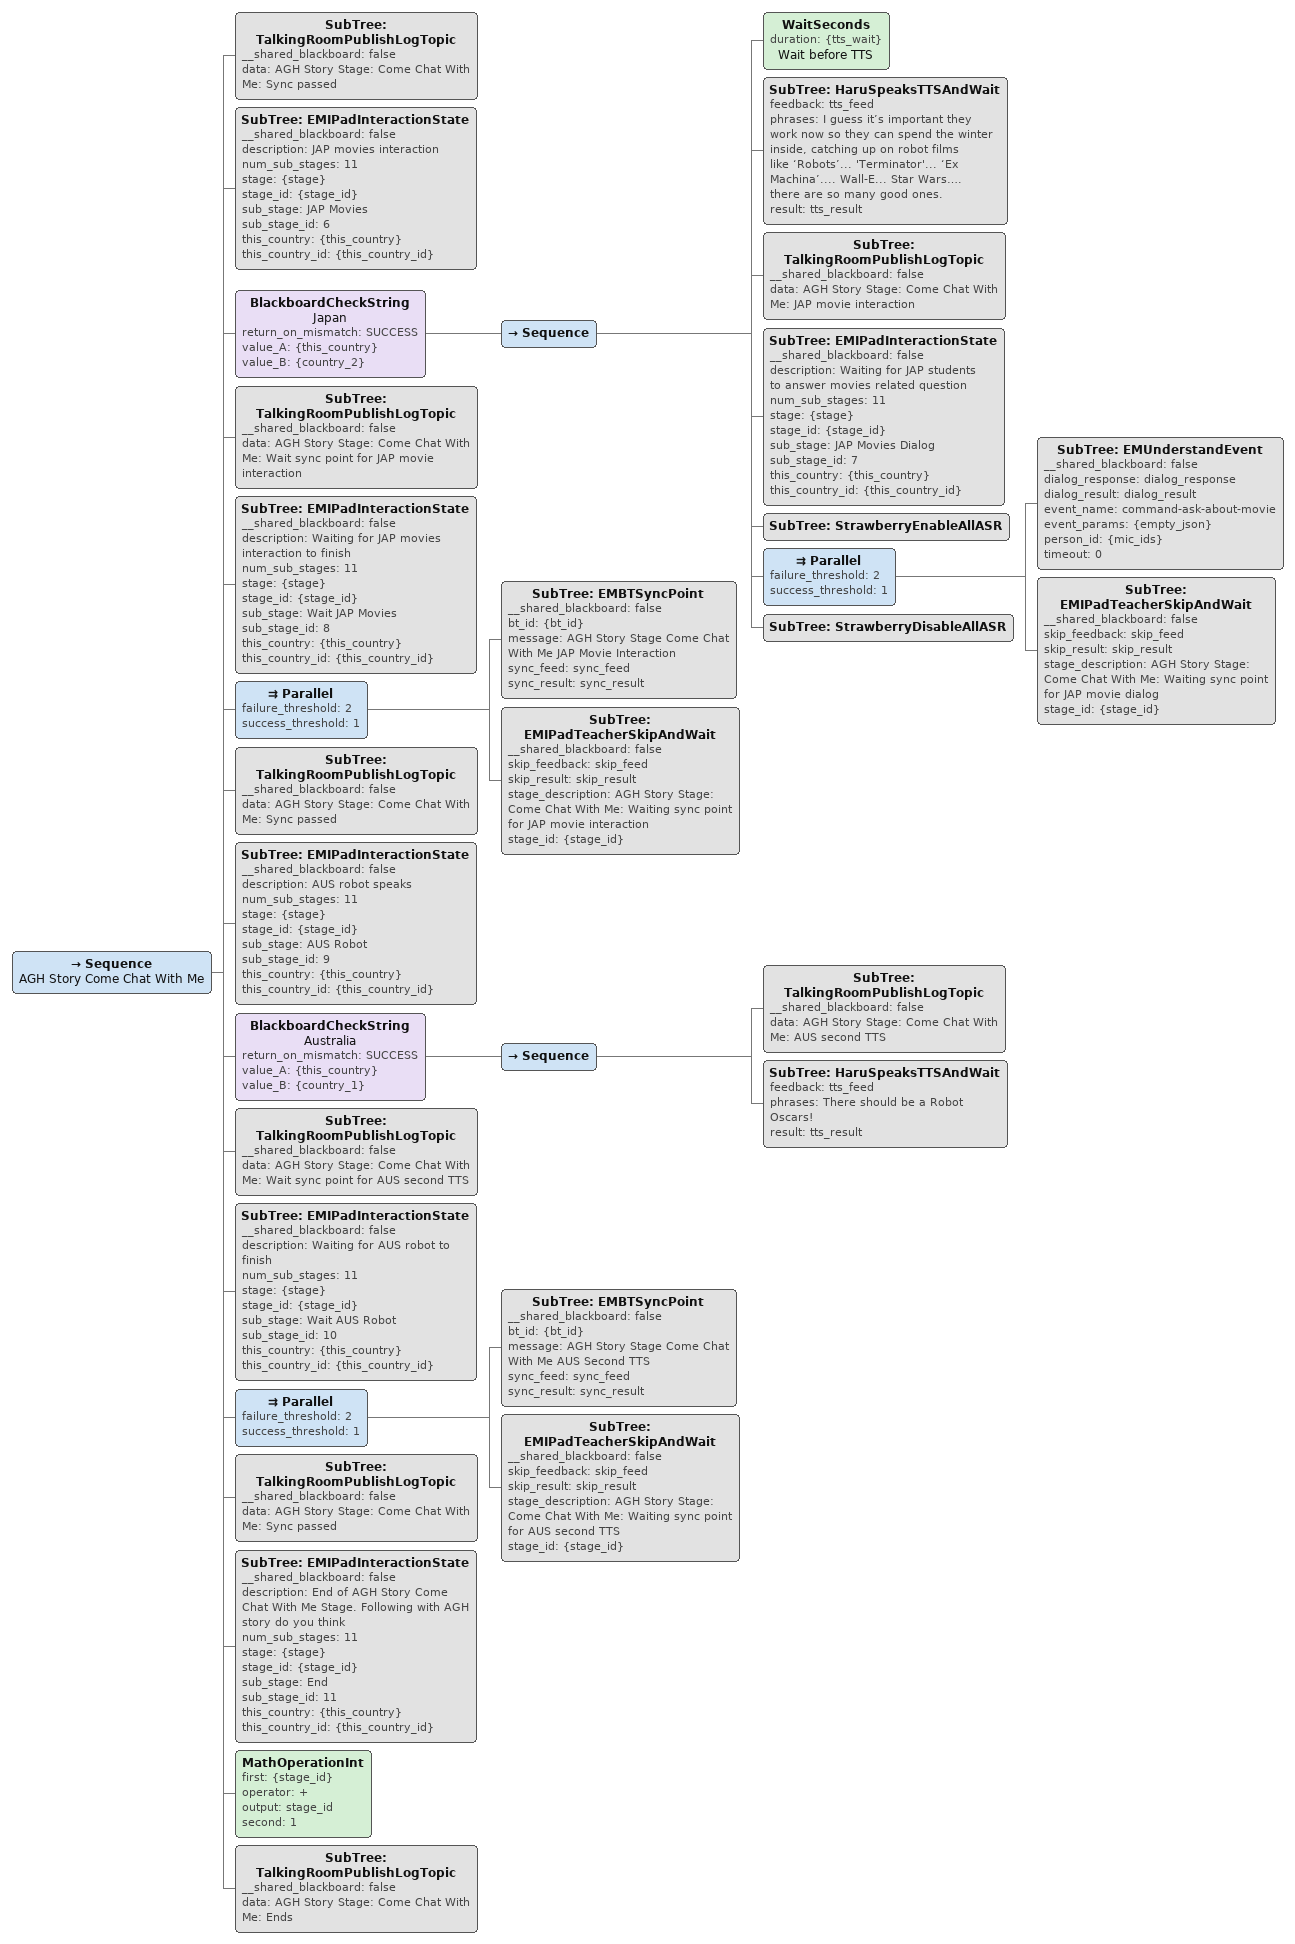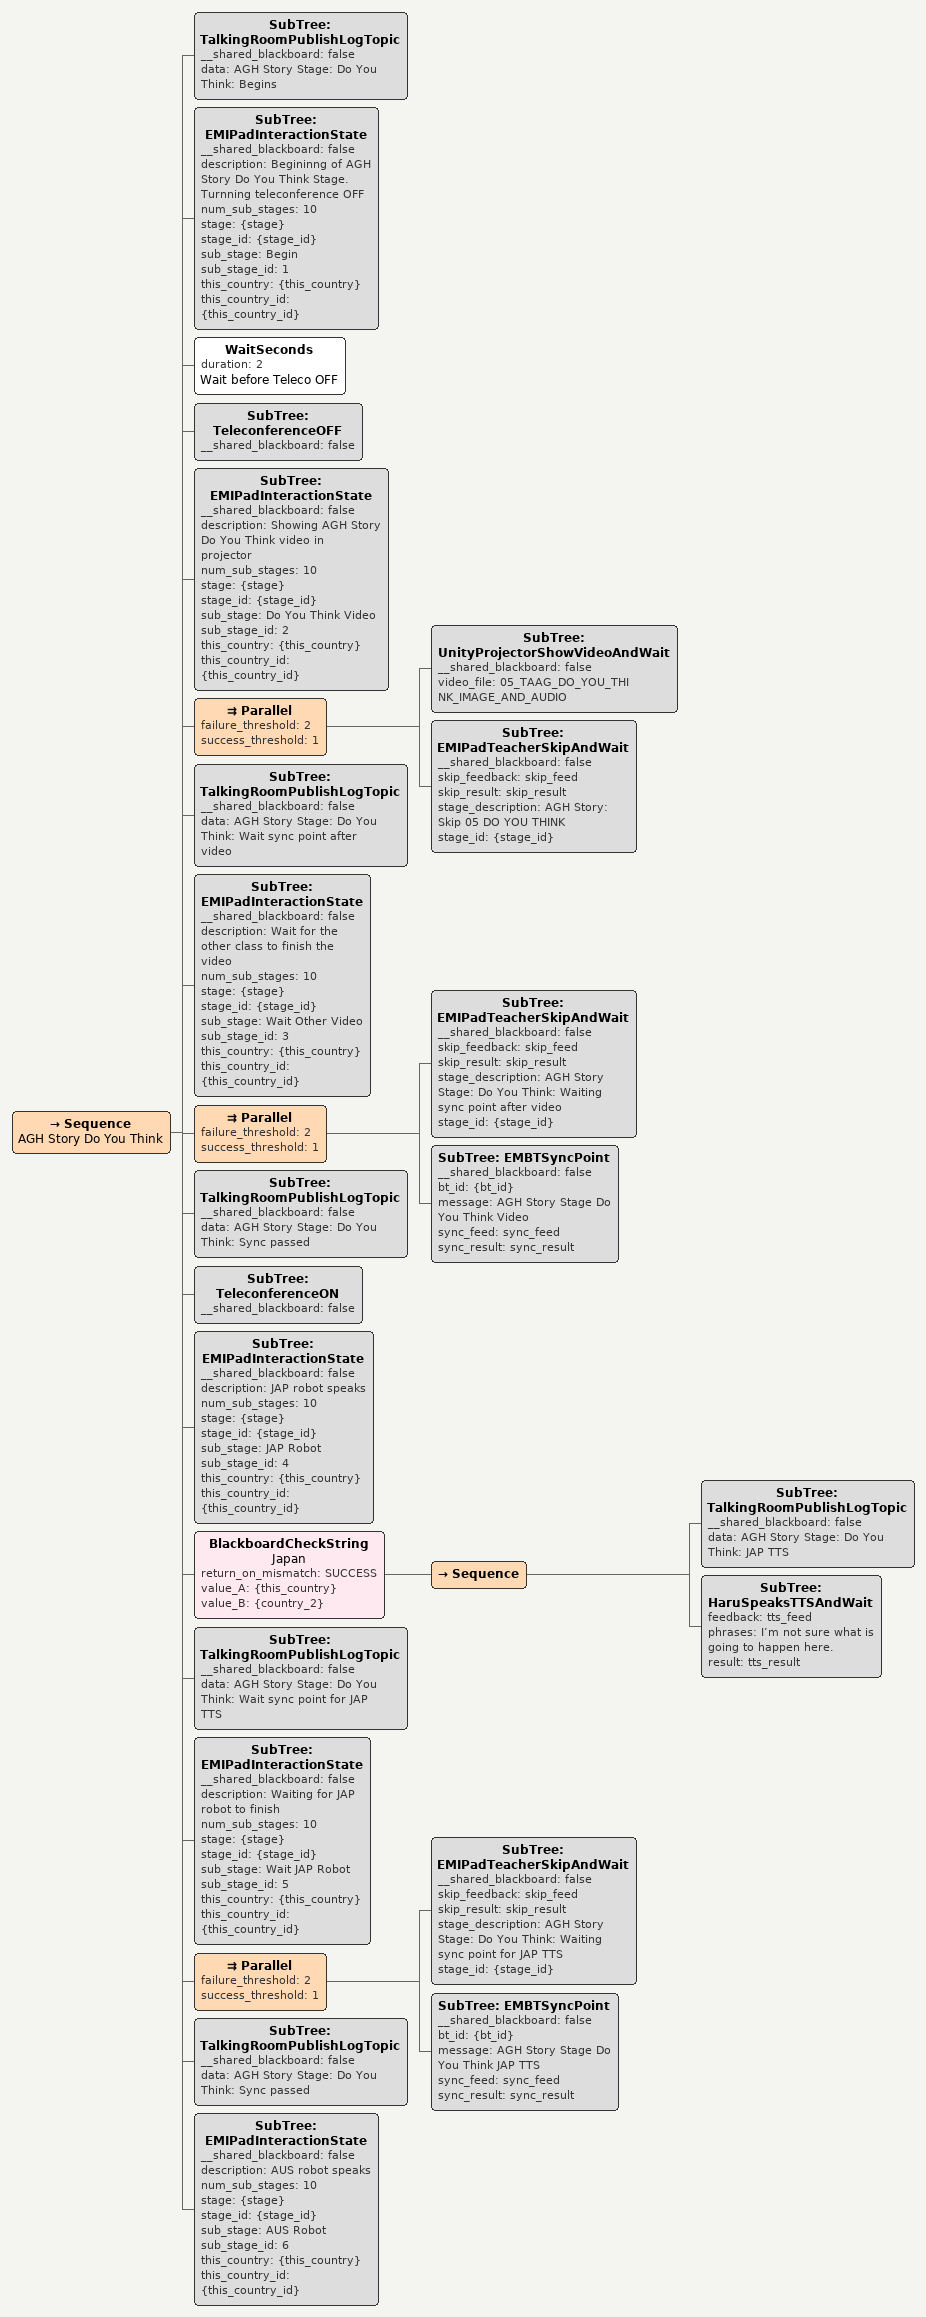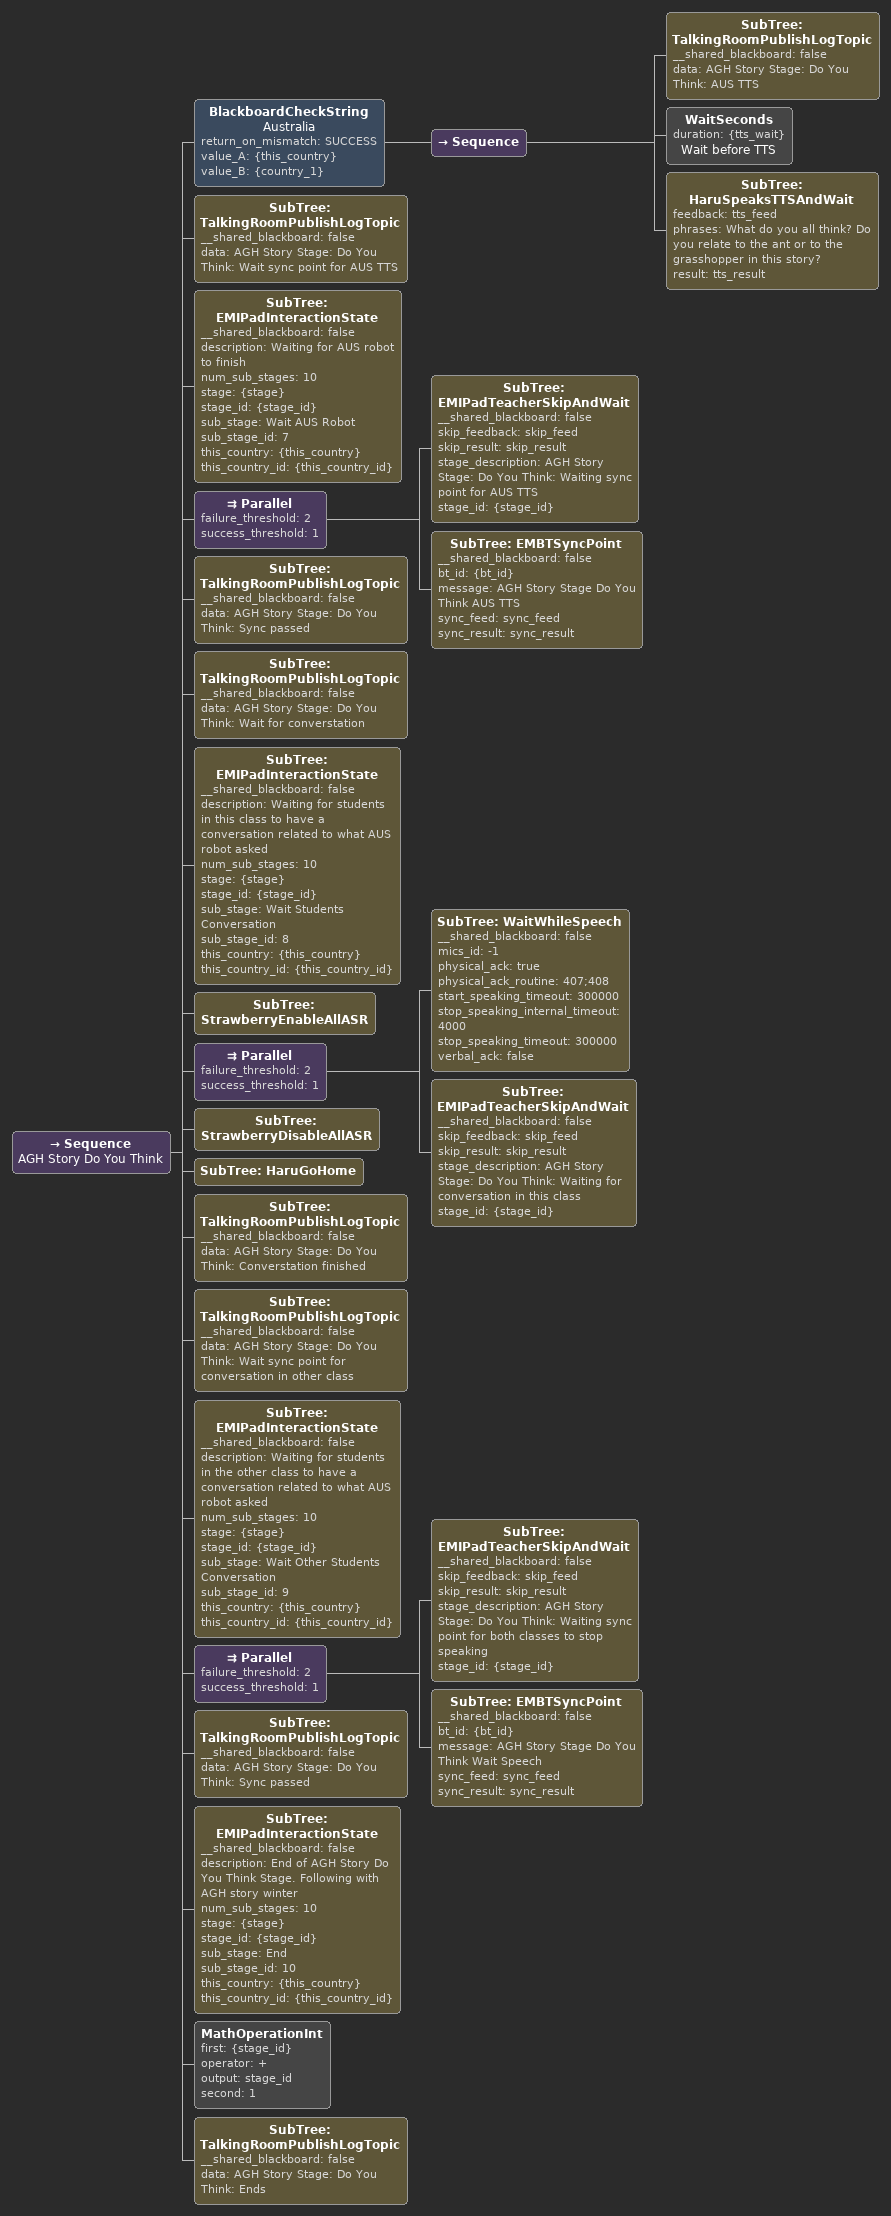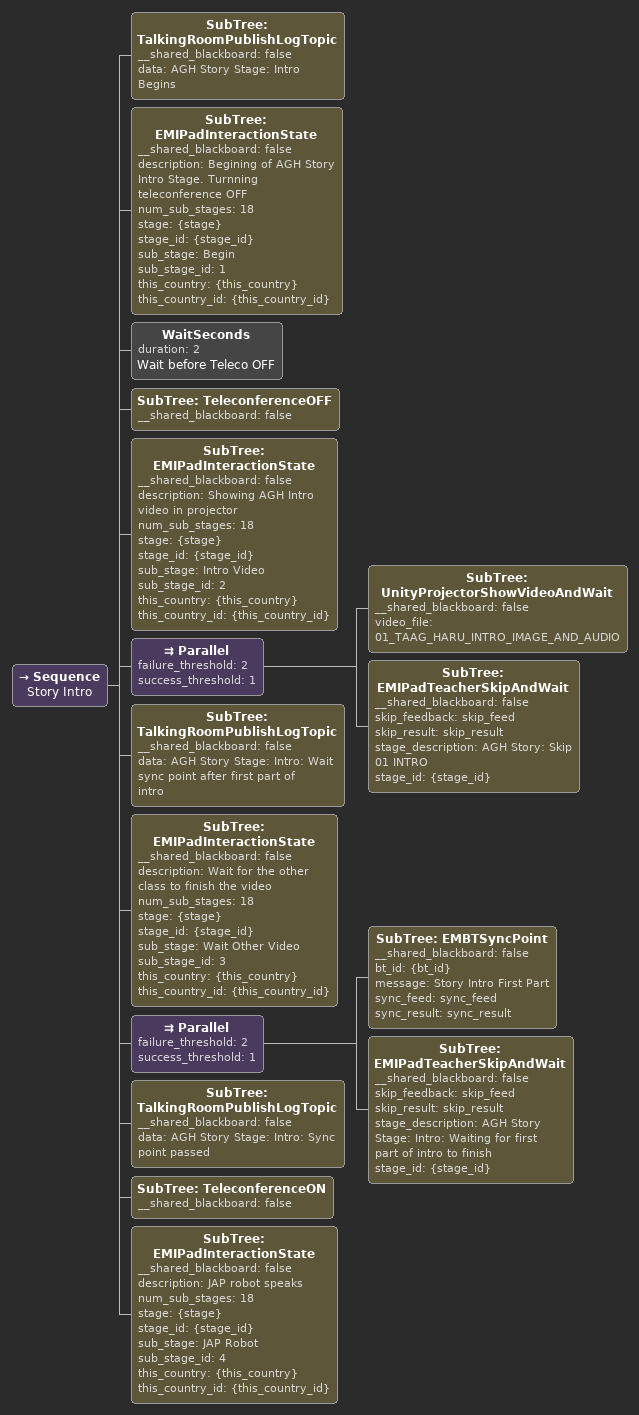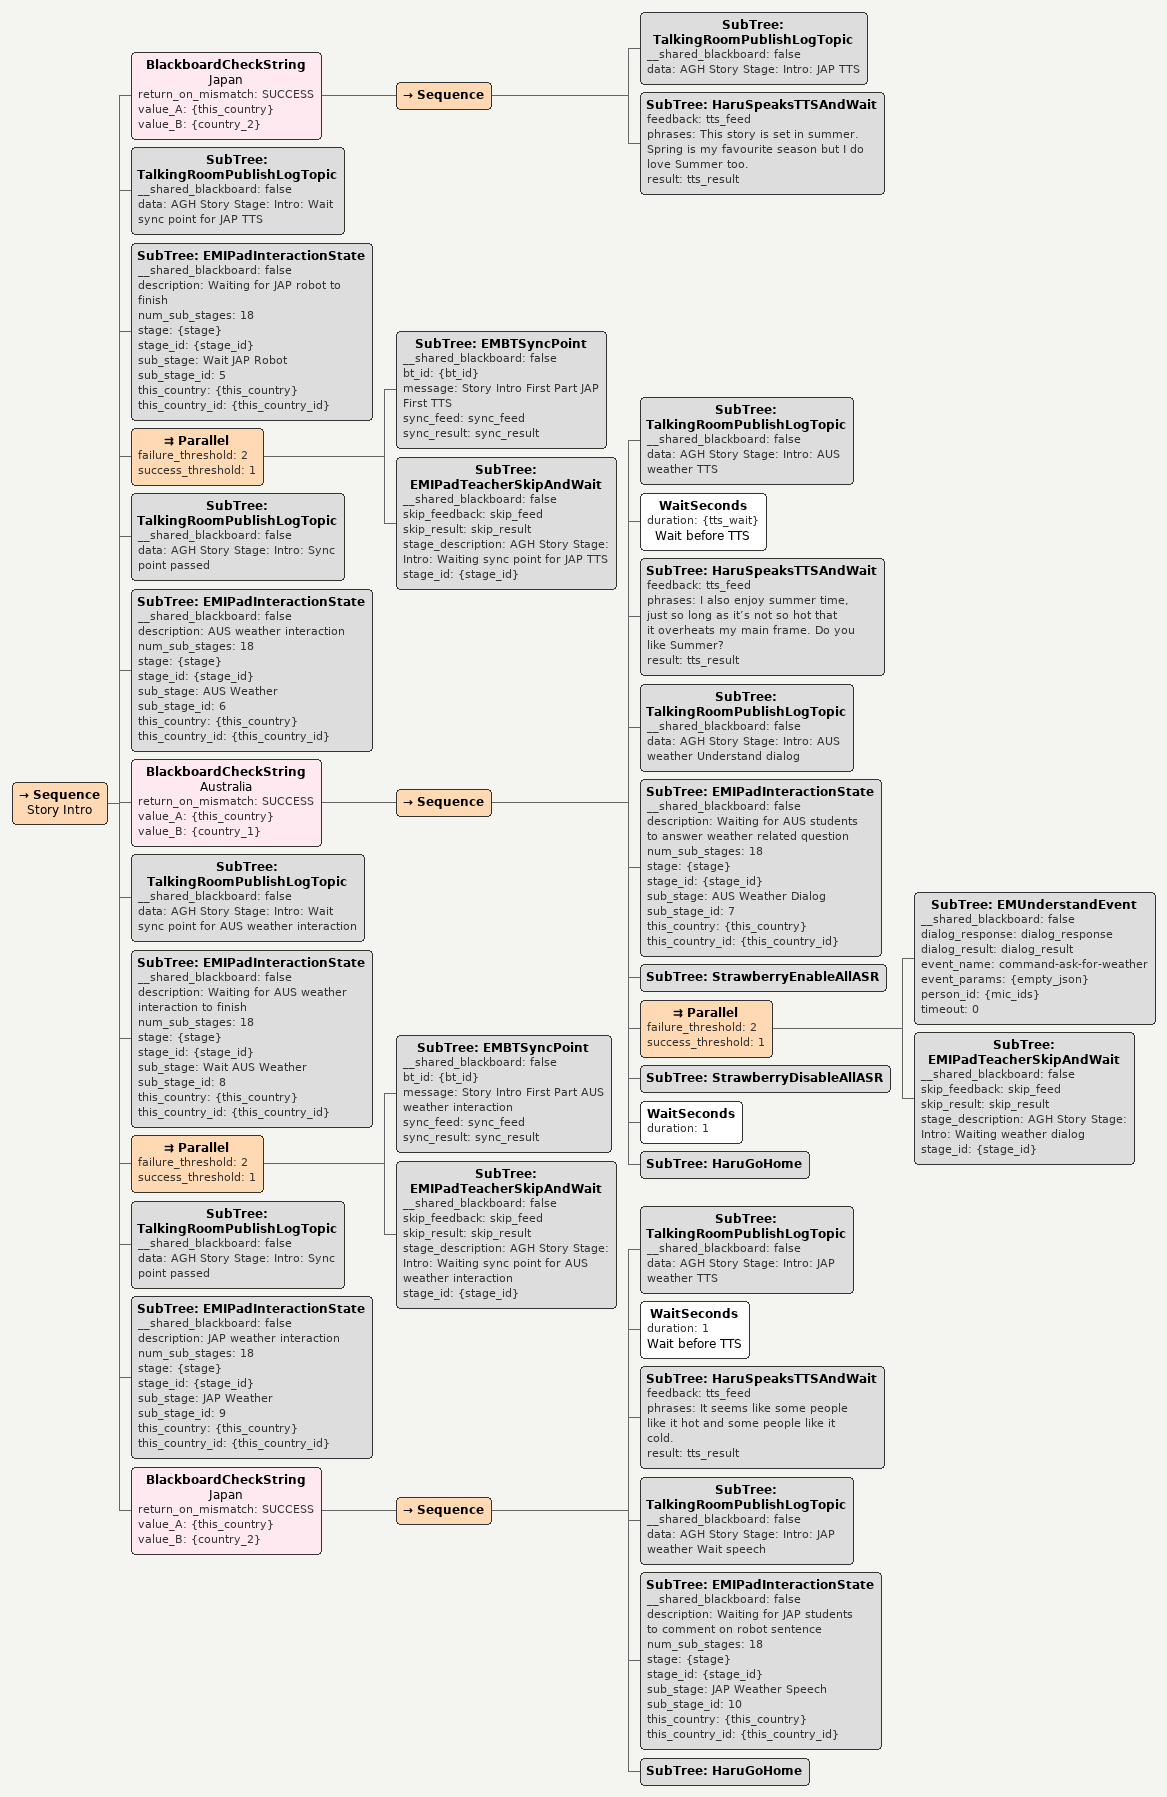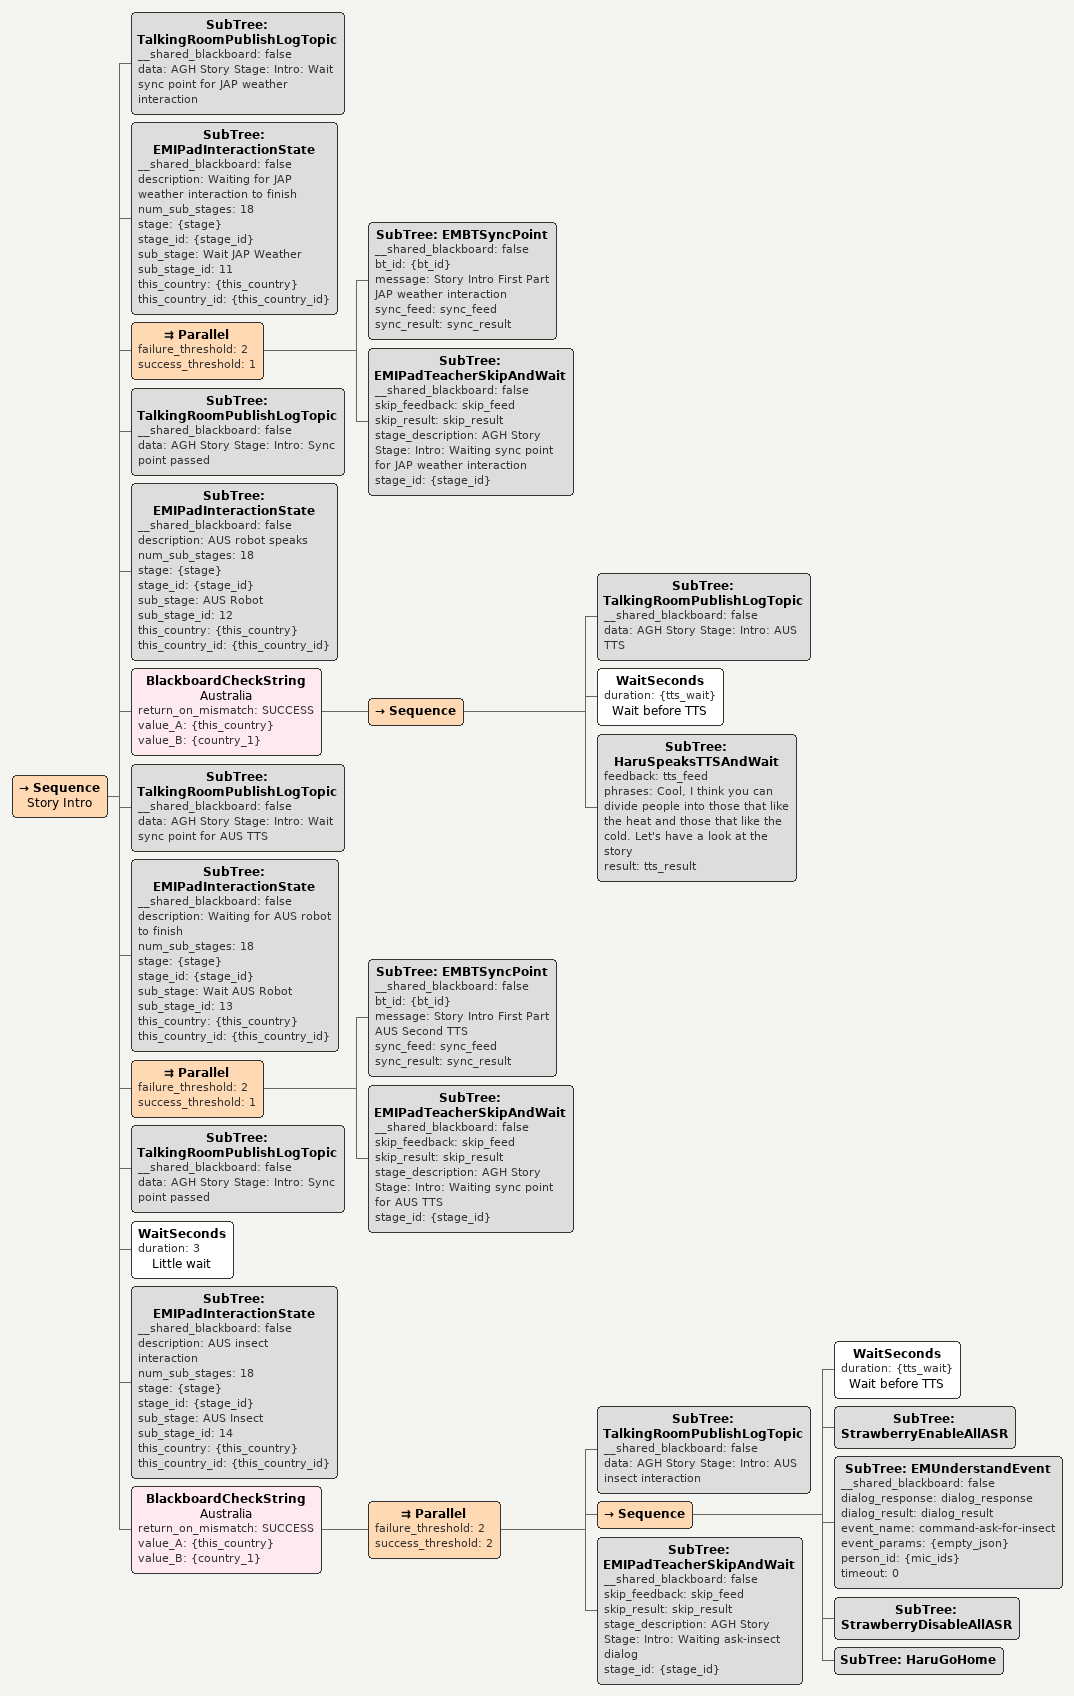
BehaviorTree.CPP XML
<Sequence name="AGH Story Come Chat With Me">
    <SubTree ID="TalkingRoomPublishLogTopic" __shared_blackboard="false" data="AGH Story Stage: Come Chat With Me: Sync passed"/>
    <SubTree ID="EMIPadInteractionState" __shared_blackboard="false" description="JAP movies interaction" num_sub_stages="11" stage="{stage}" stage_id="{stage_id}" sub_stage="JAP Movies" sub_stage_id="6" this_country="{this_country}" this_country_id="{this_country_id}"/>
    <BlackboardCheckString name="Japan" return_on_mismatch="SUCCESS" value_A="{this_country}" value_B="{country_2}">
        <Sequence>
            <WaitSeconds duration="{tts_wait}" name="Wait before TTS"/>
            <SubTree ID="HaruSpeaksTTSAndWait" feedback="tts_feed" phrases="I guess it’s important they work now so they can spend the winter inside, catching up on robot films like ‘Robots’... 'Terminator'... ‘Ex Machina’.... Wall-E... Star Wars…. there are so many good ones." result="tts_result"/>
            <SubTree ID="TalkingRoomPublishLogTopic" __shared_blackboard="false" data="AGH Story Stage: Come Chat With Me: JAP movie interaction"/>
            <SubTree ID="EMIPadInteractionState" __shared_blackboard="false" description="Waiting for JAP students to answer movies related question" num_sub_stages="11" stage="{stage}" stage_id="{stage_id}" sub_stage="JAP Movies Dialog" sub_stage_id="7" this_country="{this_country}" this_country_id="{this_country_id}"/>
            <SubTree ID="StrawberryEnableAllASR"/>
            <Parallel failure_threshold="2" success_threshold="1">
                <SubTree ID="EMUnderstandEvent" __shared_blackboard="false" dialog_response="dialog_response" dialog_result="dialog_result" event_name="command-ask-about-movie" event_params="{empty_json}" person_id="{mic_ids}" timeout="0"/>
                <SubTree ID="EMIPadTeacherSkipAndWait" __shared_blackboard="false" skip_feedback="skip_feed" skip_result="skip_result" stage_description="AGH Story Stage: Come Chat With Me: Waiting sync point for JAP movie dialog" stage_id="{stage_id}"/>
            </Parallel>
            <SubTree ID="StrawberryDisableAllASR"/>
        </Sequence>
    </BlackboardCheckString>
    <SubTree ID="TalkingRoomPublishLogTopic" __shared_blackboard="false" data="AGH Story Stage: Come Chat With Me: Wait sync point for JAP movie interaction"/>
    <SubTree ID="EMIPadInteractionState" __shared_blackboard="false" description="Waiting for JAP movies interaction to finish" num_sub_stages="11" stage="{stage}" stage_id="{stage_id}" sub_stage="Wait JAP Movies" sub_stage_id="8" this_country="{this_country}" this_country_id="{this_country_id}"/>
    <Parallel failure_threshold="2" success_threshold="1">
        <SubTree ID="EMBTSyncPoint" __shared_blackboard="false" bt_id="{bt_id}" message="AGH Story Stage Come Chat With Me JAP Movie Interaction" sync_feed="sync_feed" sync_result="sync_result"/>
        <SubTree ID="EMIPadTeacherSkipAndWait" __shared_blackboard="false" skip_feedback="skip_feed" skip_result="skip_result" stage_description="AGH Story Stage: Come Chat With Me: Waiting sync point for JAP movie interaction" stage_id="{stage_id}"/>
    </Parallel>
    <SubTree ID="TalkingRoomPublishLogTopic" __shared_blackboard="false" data="AGH Story Stage: Come Chat With Me: Sync passed"/>
    <SubTree ID="EMIPadInteractionState" __shared_blackboard="false" description="AUS robot speaks" num_sub_stages="11" stage="{stage}" stage_id="{stage_id}" sub_stage="AUS Robot" sub_stage_id="9" this_country="{this_country}" this_country_id="{this_country_id}"/>
    <BlackboardCheckString name="Australia" return_on_mismatch="SUCCESS" value_A="{this_country}" value_B="{country_1}">
        <Sequence>
            <SubTree ID="TalkingRoomPublishLogTopic" __shared_blackboard="false" data="AGH Story Stage: Come Chat With Me: AUS second TTS"/>
            <SubTree ID="HaruSpeaksTTSAndWait" feedback="tts_feed" phrases="There should be a Robot Oscars!" result="tts_result"/>
        </Sequence>
    </BlackboardCheckString>
    <SubTree ID="TalkingRoomPublishLogTopic" __shared_blackboard="false" data="AGH Story Stage: Come Chat With Me: Wait sync point for AUS  second TTS"/>
    <SubTree ID="EMIPadInteractionState" __shared_blackboard="false" description="Waiting for AUS robot to finish" num_sub_stages="11" stage="{stage}" stage_id="{stage_id}" sub_stage="Wait AUS Robot" sub_stage_id="10" this_country="{this_country}" this_country_id="{this_country_id}"/>
    <Parallel failure_threshold="2" success_threshold="1">
        <SubTree ID="EMBTSyncPoint" __shared_blackboard="false" bt_id="{bt_id}" message="AGH Story Stage Come Chat With Me AUS Second TTS" sync_feed="sync_feed" sync_result="sync_result"/>
        <SubTree ID="EMIPadTeacherSkipAndWait" __shared_blackboard="false" skip_feedback="skip_feed" skip_result="skip_result" stage_description="AGH Story Stage: Come Chat With Me: Waiting sync point for AUS second TTS" stage_id="{stage_id}"/>
    </Parallel>
    <SubTree ID="TalkingRoomPublishLogTopic" __shared_blackboard="false" data="AGH Story Stage: Come Chat With Me: Sync passed"/>
    <SubTree ID="EMIPadInteractionState" __shared_blackboard="false" description="End of AGH Story Come Chat With Me Stage. Following with AGH story do you think" num_sub_stages="11" stage="{stage}" stage_id="{stage_id}" sub_stage="End" sub_stage_id="11" this_country="{this_country}" this_country_id="{this_country_id}"/>
    <MathOperationInt first="{stage_id}" operator="+" output="stage_id" second="1"/>
    <SubTree ID="TalkingRoomPublishLogTopic" __shared_blackboard="false" data="AGH Story Stage: Come Chat With Me: Ends"/>
</Sequence>

<Sequence name="AGH Story Do You Think">
    <SubTree ID="TalkingRoomPublishLogTopic" __shared_blackboard="false" data="AGH Story Stage: Do You Think: Begins"/>
    <SubTree ID="EMIPadInteractionState" __shared_blackboard="false" description="Begininng of AGH Story Do You Think Stage. Turnning teleconference OFF" num_sub_stages="10" stage="{stage}" stage_id="{stage_id}" sub_stage="Begin" sub_stage_id="1" this_country="{this_country}" this_country_id="{this_country_id}"/>
    <WaitSeconds duration="2" name="Wait before Teleco OFF"/>
    <SubTree ID="TeleconferenceOFF" __shared_blackboard="false"/>
    <SubTree ID="EMIPadInteractionState" __shared_blackboard="false" description="Showing AGH Story Do You Think video in projector" num_sub_stages="10" stage="{stage}" stage_id="{stage_id}" sub_stage="Do You Think Video" sub_stage_id="2" this_country="{this_country}" this_country_id="{this_country_id}"/>
    <Parallel failure_threshold="2" success_threshold="1">
        <SubTree ID="UnityProjectorShowVideoAndWait" __shared_blackboard="false" video_file="05_TAAG_DO_YOU_THINK_IMAGE_AND_AUDIO"/>
        <SubTree ID="EMIPadTeacherSkipAndWait" __shared_blackboard="false" skip_feedback="skip_feed" skip_result="skip_result" stage_description="AGH Story: Skip 05 DO YOU THINK" stage_id="{stage_id}"/>
    </Parallel>
    <SubTree ID="TalkingRoomPublishLogTopic" __shared_blackboard="false" data="AGH Story Stage: Do You Think: Wait sync point after video"/>
    <SubTree ID="EMIPadInteractionState" __shared_blackboard="false" description="Wait for the other class to finish the video" num_sub_stages="10" stage="{stage}" stage_id="{stage_id}" sub_stage="Wait Other Video" sub_stage_id="3" this_country="{this_country}" this_country_id="{this_country_id}"/>
    <Parallel failure_threshold="2" success_threshold="1">
        <SubTree ID="EMIPadTeacherSkipAndWait" __shared_blackboard="false" skip_feedback="skip_feed" skip_result="skip_result" stage_description="AGH Story Stage: Do You Think: Waiting sync point after video" stage_id="{stage_id}"/>
        <SubTree ID="EMBTSyncPoint" __shared_blackboard="false" bt_id="{bt_id}" message="AGH Story Stage Do You Think Video" sync_feed="sync_feed" sync_result="sync_result"/>
    </Parallel>
    <SubTree ID="TalkingRoomPublishLogTopic" __shared_blackboard="false" data="AGH Story Stage: Do You Think: Sync passed"/>
    <SubTree ID="TeleconferenceON" __shared_blackboard="false"/>
    <SubTree ID="EMIPadInteractionState" __shared_blackboard="false" description="JAP robot speaks" num_sub_stages="10" stage="{stage}" stage_id="{stage_id}" sub_stage="JAP Robot" sub_stage_id="4" this_country="{this_country}" this_country_id="{this_country_id}"/>
    <BlackboardCheckString name="Japan" return_on_mismatch="SUCCESS" value_A="{this_country}" value_B="{country_2}">
        <Sequence>
            <SubTree ID="TalkingRoomPublishLogTopic" __shared_blackboard="false" data="AGH Story Stage: Do You Think: JAP TTS"/>
            <SubTree ID="HaruSpeaksTTSAndWait" feedback="tts_feed" phrases="I’m not sure what is going to happen here." result="tts_result"/>
        </Sequence>
    </BlackboardCheckString>
    <SubTree ID="TalkingRoomPublishLogTopic" __shared_blackboard="false" data="AGH Story Stage: Do You Think: Wait sync point for JAP TTS"/>
    <SubTree ID="EMIPadInteractionState" __shared_blackboard="false" description="Waiting for JAP robot to finish" num_sub_stages="10" stage="{stage}" stage_id="{stage_id}" sub_stage="Wait JAP Robot" sub_stage_id="5" this_country="{this_country}" this_country_id="{this_country_id}"/>
    <Parallel failure_threshold="2" success_threshold="1">
        <SubTree ID="EMIPadTeacherSkipAndWait" __shared_blackboard="false" skip_feedback="skip_feed" skip_result="skip_result" stage_description="AGH Story Stage: Do You Think: Waiting sync point for JAP TTS" stage_id="{stage_id}"/>
        <SubTree ID="EMBTSyncPoint" __shared_blackboard="false" bt_id="{bt_id}" message="AGH Story Stage Do You Think JAP TTS" sync_feed="sync_feed" sync_result="sync_result"/>
    </Parallel>
    <SubTree ID="TalkingRoomPublishLogTopic" __shared_blackboard="false" data="AGH Story Stage: Do You Think: Sync passed"/>
    <SubTree ID="EMIPadInteractionState" __shared_blackboard="false" description="AUS robot speaks" num_sub_stages="10" stage="{stage}" stage_id="{stage_id}" sub_stage="AUS Robot" sub_stage_id="6" this_country="{this_country}" this_country_id="{this_country_id}"/>
</Sequence>

<Sequence name="AGH Story Do You Think">
    <BlackboardCheckString name="Australia" return_on_mismatch="SUCCESS" value_A="{this_country}" value_B="{country_1}">
        <Sequence>
            <SubTree ID="TalkingRoomPublishLogTopic" __shared_blackboard="false" data="AGH Story Stage: Do You Think: AUS TTS"/>
            <WaitSeconds duration="{tts_wait}" name="Wait before TTS"/>
            <SubTree ID="HaruSpeaksTTSAndWait" feedback="tts_feed" phrases="What do you all think? Do you relate to the ant or to the grasshopper in this story?" result="tts_result"/>
        </Sequence>
    </BlackboardCheckString>
    <SubTree ID="TalkingRoomPublishLogTopic" __shared_blackboard="false" data="AGH Story Stage: Do You Think: Wait sync point for AUS TTS"/>
    <SubTree ID="EMIPadInteractionState" __shared_blackboard="false" description="Waiting for AUS robot to finish" num_sub_stages="10" stage="{stage}" stage_id="{stage_id}" sub_stage="Wait AUS Robot" sub_stage_id="7" this_country="{this_country}" this_country_id="{this_country_id}"/>
    <Parallel failure_threshold="2" success_threshold="1">
        <SubTree ID="EMIPadTeacherSkipAndWait" __shared_blackboard="false" skip_feedback="skip_feed" skip_result="skip_result" stage_description="AGH Story Stage: Do You Think: Waiting sync point for AUS TTS" stage_id="{stage_id}"/>
        <SubTree ID="EMBTSyncPoint" __shared_blackboard="false" bt_id="{bt_id}" message="AGH Story Stage Do You Think AUS TTS" sync_feed="sync_feed" sync_result="sync_result"/>
    </Parallel>
    <SubTree ID="TalkingRoomPublishLogTopic" __shared_blackboard="false" data="AGH Story Stage: Do You Think: Sync passed"/>
    <SubTree ID="TalkingRoomPublishLogTopic" __shared_blackboard="false" data="AGH Story Stage: Do You Think: Wait for converstation"/>
    <SubTree ID="EMIPadInteractionState" __shared_blackboard="false" description="Waiting for students in this class to have a conversation related to what AUS robot asked" num_sub_stages="10" stage="{stage}" stage_id="{stage_id}" sub_stage="Wait Students Conversation" sub_stage_id="8" this_country="{this_country}" this_country_id="{this_country_id}"/>
    <SubTree ID="StrawberryEnableAllASR"/>
    <Parallel failure_threshold="2" success_threshold="1">
        <SubTree ID="WaitWhileSpeech" __shared_blackboard="false" mics_id="-1" physical_ack="true" physical_ack_routine="407;408" start_speaking_timeout="300000" stop_speaking_internal_timeout="4000" stop_speaking_timeout="300000" verbal_ack="false"/>
        <SubTree ID="EMIPadTeacherSkipAndWait" __shared_blackboard="false" skip_feedback="skip_feed" skip_result="skip_result" stage_description="AGH Story Stage: Do You Think: Waiting for conversation in this class" stage_id="{stage_id}"/>
    </Parallel>
    <SubTree ID="StrawberryDisableAllASR"/>
    <SubTree ID="HaruGoHome"/>
    <SubTree ID="TalkingRoomPublishLogTopic" __shared_blackboard="false" data="AGH Story Stage: Do You Think: Converstation finished"/>
    <SubTree ID="TalkingRoomPublishLogTopic" __shared_blackboard="false" data="AGH Story Stage: Do You Think: Wait sync point for conversation in other class"/>
    <SubTree ID="EMIPadInteractionState" __shared_blackboard="false" description="Waiting for students in the other class to have a conversation related to what AUS robot asked" num_sub_stages="10" stage="{stage}" stage_id="{stage_id}" sub_stage="Wait Other Students Conversation" sub_stage_id="9" this_country="{this_country}" this_country_id="{this_country_id}"/>
    <Parallel failure_threshold="2" success_threshold="1">
        <SubTree ID="EMIPadTeacherSkipAndWait" __shared_blackboard="false" skip_feedback="skip_feed" skip_result="skip_result" stage_description="AGH Story Stage: Do You Think: Waiting sync point for both classes to stop speaking" stage_id="{stage_id}"/>
        <SubTree ID="EMBTSyncPoint" __shared_blackboard="false" bt_id="{bt_id}" message="AGH Story Stage Do You Think Wait Speech" sync_feed="sync_feed" sync_result="sync_result"/>
    </Parallel>
    <SubTree ID="TalkingRoomPublishLogTopic" __shared_blackboard="false" data="AGH Story Stage: Do You Think: Sync passed"/>
    <SubTree ID="EMIPadInteractionState" __shared_blackboard="false" description="End of AGH Story Do You Think Stage. Following with AGH story winter" num_sub_stages="10" stage="{stage}" stage_id="{stage_id}" sub_stage="End" sub_stage_id="10" this_country="{this_country}" this_country_id="{this_country_id}"/>
    <MathOperationInt first="{stage_id}" operator="+" output="stage_id" second="1"/>
    <SubTree ID="TalkingRoomPublishLogTopic" __shared_blackboard="false" data="AGH Story Stage: Do You Think: Ends"/>
</Sequence>

<Sequence name="Story Intro">
    <SubTree ID="TalkingRoomPublishLogTopic" __shared_blackboard="false" data="AGH Story Stage: Intro Begins"/>
    <SubTree ID="EMIPadInteractionState" __shared_blackboard="false" description="Begining of AGH Story Intro Stage. Turnning teleconference OFF" num_sub_stages="18" stage="{stage}" stage_id="{stage_id}" sub_stage="Begin" sub_stage_id="1" this_country="{this_country}" this_country_id="{this_country_id}"/>
    <WaitSeconds duration="2" name="Wait before Teleco OFF"/>
    <SubTree ID="TeleconferenceOFF" __shared_blackboard="false"/>
    <SubTree ID="EMIPadInteractionState" __shared_blackboard="false" description="Showing AGH Intro video in projector" num_sub_stages="18" stage="{stage}" stage_id="{stage_id}" sub_stage="Intro Video" sub_stage_id="2" this_country="{this_country}" this_country_id="{this_country_id}"/>
    <Parallel failure_threshold="2" success_threshold="1">
        <SubTree ID="UnityProjectorShowVideoAndWait" __shared_blackboard="false" video_file="01_TAAG_HARU_INTRO_IMAGE_AND_AUDIO"/>
        <SubTree ID="EMIPadTeacherSkipAndWait" __shared_blackboard="false" skip_feedback="skip_feed" skip_result="skip_result" stage_description="AGH Story: Skip 01 INTRO" stage_id="{stage_id}"/>
    </Parallel>
    <SubTree ID="TalkingRoomPublishLogTopic" __shared_blackboard="false" data="AGH Story Stage: Intro: Wait sync point after first part of intro"/>
    <SubTree ID="EMIPadInteractionState" __shared_blackboard="false" description="Wait for the other class to finish the video" num_sub_stages="18" stage="{stage}" stage_id="{stage_id}" sub_stage="Wait Other Video" sub_stage_id="3" this_country="{this_country}" this_country_id="{this_country_id}"/>
    <Parallel failure_threshold="2" success_threshold="1">
        <SubTree ID="EMBTSyncPoint" __shared_blackboard="false" bt_id="{bt_id}" message="Story Intro First Part" sync_feed="sync_feed" sync_result="sync_result"/>
        <SubTree ID="EMIPadTeacherSkipAndWait" __shared_blackboard="false" skip_feedback="skip_feed" skip_result="skip_result" stage_description="AGH Story Stage: Intro: Waiting for first part of intro to finish" stage_id="{stage_id}"/>
    </Parallel>
    <SubTree ID="TalkingRoomPublishLogTopic" __shared_blackboard="false" data="AGH Story Stage: Intro: Sync point passed"/>
    <SubTree ID="TeleconferenceON" __shared_blackboard="false"/>
    <SubTree ID="EMIPadInteractionState" __shared_blackboard="false" description="JAP robot speaks" num_sub_stages="18" stage="{stage}" stage_id="{stage_id}" sub_stage="JAP Robot" sub_stage_id="4" this_country="{this_country}" this_country_id="{this_country_id}"/>
</Sequence>

<Sequence name="Story Intro">
    <BlackboardCheckString name="Japan" return_on_mismatch="SUCCESS" value_A="{this_country}" value_B="{country_2}">
        <Sequence>
            <SubTree ID="TalkingRoomPublishLogTopic" __shared_blackboard="false" data="AGH Story Stage: Intro: JAP TTS"/>
            <SubTree ID="HaruSpeaksTTSAndWait" feedback="tts_feed" phrases="This story is set in summer. Spring is my favourite season but I do love Summer too." result="tts_result"/>
        </Sequence>
    </BlackboardCheckString>
    <SubTree ID="TalkingRoomPublishLogTopic" __shared_blackboard="false" data="AGH Story Stage: Intro: Wait sync point for JAP TTS"/>
    <SubTree ID="EMIPadInteractionState" __shared_blackboard="false" description="Waiting for JAP robot to finish" num_sub_stages="18" stage="{stage}" stage_id="{stage_id}" sub_stage="Wait JAP Robot" sub_stage_id="5" this_country="{this_country}" this_country_id="{this_country_id}"/>
    <Parallel failure_threshold="2" success_threshold="1">
        <SubTree ID="EMBTSyncPoint" __shared_blackboard="false" bt_id="{bt_id}" message="Story Intro First Part JAP First TTS" sync_feed="sync_feed" sync_result="sync_result"/>
        <SubTree ID="EMIPadTeacherSkipAndWait" __shared_blackboard="false" skip_feedback="skip_feed" skip_result="skip_result" stage_description="AGH Story Stage: Intro: Waiting sync point for JAP TTS" stage_id="{stage_id}"/>
    </Parallel>
    <SubTree ID="TalkingRoomPublishLogTopic" __shared_blackboard="false" data="AGH Story Stage: Intro: Sync point passed"/>
    <SubTree ID="EMIPadInteractionState" __shared_blackboard="false" description="AUS weather interaction" num_sub_stages="18" stage="{stage}" stage_id="{stage_id}" sub_stage="AUS Weather" sub_stage_id="6" this_country="{this_country}" this_country_id="{this_country_id}"/>
    <BlackboardCheckString name="Australia" return_on_mismatch="SUCCESS" value_A="{this_country}" value_B="{country_1}">
        <Sequence>
            <SubTree ID="TalkingRoomPublishLogTopic" __shared_blackboard="false" data="AGH Story Stage: Intro: AUS weather TTS"/>
            <WaitSeconds duration="{tts_wait}" name="Wait before TTS"/>
            <SubTree ID="HaruSpeaksTTSAndWait" feedback="tts_feed" phrases="I also enjoy summer time, just so long as it’s not so hot that it overheats my main frame. Do you like Summer?" result="tts_result"/>
            <SubTree ID="TalkingRoomPublishLogTopic" __shared_blackboard="false" data="AGH Story Stage: Intro: AUS weather Understand dialog"/>
            <SubTree ID="EMIPadInteractionState" __shared_blackboard="false" description="Waiting for AUS students to answer weather related question" num_sub_stages="18" stage="{stage}" stage_id="{stage_id}" sub_stage="AUS Weather Dialog" sub_stage_id="7" this_country="{this_country}" this_country_id="{this_country_id}"/>
            <SubTree ID="StrawberryEnableAllASR"/>
            <Parallel failure_threshold="2" success_threshold="1">
                <SubTree ID="EMUnderstandEvent" __shared_blackboard="false" dialog_response="dialog_response" dialog_result="dialog_result" event_name="command-ask-for-weather" event_params="{empty_json}" person_id="{mic_ids}" timeout="0"/>
                <SubTree ID="EMIPadTeacherSkipAndWait" __shared_blackboard="false" skip_feedback="skip_feed" skip_result="skip_result" stage_description="AGH Story Stage: Intro: Waiting weather dialog" stage_id="{stage_id}"/>
            </Parallel>
            <SubTree ID="StrawberryDisableAllASR"/>
            <WaitSeconds duration="1"/>
            <SubTree ID="HaruGoHome"/>
        </Sequence>
    </BlackboardCheckString>
    <SubTree ID="TalkingRoomPublishLogTopic" __shared_blackboard="false" data="AGH Story Stage: Intro: Wait sync point for AUS weather interaction"/>
    <SubTree ID="EMIPadInteractionState" __shared_blackboard="false" description="Waiting for AUS weather interaction to finish" num_sub_stages="18" stage="{stage}" stage_id="{stage_id}" sub_stage="Wait AUS Weather" sub_stage_id="8" this_country="{this_country}" this_country_id="{this_country_id}"/>
    <Parallel failure_threshold="2" success_threshold="1">
        <SubTree ID="EMBTSyncPoint" __shared_blackboard="false" bt_id="{bt_id}" message="Story Intro First Part AUS weather interaction" sync_feed="sync_feed" sync_result="sync_result"/>
        <SubTree ID="EMIPadTeacherSkipAndWait" __shared_blackboard="false" skip_feedback="skip_feed" skip_result="skip_result" stage_description="AGH Story Stage: Intro: Waiting sync point for AUS weather interaction" stage_id="{stage_id}"/>
    </Parallel>
    <SubTree ID="TalkingRoomPublishLogTopic" __shared_blackboard="false" data="AGH Story Stage: Intro: Sync point passed"/>
    <SubTree ID="EMIPadInteractionState" __shared_blackboard="false" description="JAP weather interaction" num_sub_stages="18" stage="{stage}" stage_id="{stage_id}" sub_stage="JAP Weather" sub_stage_id="9" this_country="{this_country}" this_country_id="{this_country_id}"/>
    <BlackboardCheckString name="Japan" return_on_mismatch="SUCCESS" value_A="{this_country}" value_B="{country_2}">
        <Sequence>
            <SubTree ID="TalkingRoomPublishLogTopic" __shared_blackboard="false" data="AGH Story Stage: Intro: JAP weather TTS"/>
            <WaitSeconds duration="1" name="Wait before TTS"/>
            <SubTree ID="HaruSpeaksTTSAndWait" feedback="tts_feed" phrases="It seems like some people like it hot and some people like it cold." result="tts_result"/>
            <SubTree ID="TalkingRoomPublishLogTopic" __shared_blackboard="false" data="AGH Story Stage: Intro: JAP weather Wait speech"/>
            <SubTree ID="EMIPadInteractionState" __shared_blackboard="false" description="Waiting for JAP students to comment on robot sentence" num_sub_stages="18" stage="{stage}" stage_id="{stage_id}" sub_stage="JAP Weather Speech" sub_stage_id="10" this_country="{this_country}" this_country_id="{this_country_id}"/>
            <SubTree ID="HaruGoHome"/>
        </Sequence>
    </BlackboardCheckString>
</Sequence>

<Sequence name="Story Intro">
    <SubTree ID="TalkingRoomPublishLogTopic" __shared_blackboard="false" data="AGH Story Stage: Intro: Wait sync point for JAP weather interaction"/>
    <SubTree ID="EMIPadInteractionState" __shared_blackboard="false" description="Waiting for JAP weather interaction to finish" num_sub_stages="18" stage="{stage}" stage_id="{stage_id}" sub_stage="Wait JAP Weather" sub_stage_id="11" this_country="{this_country}" this_country_id="{this_country_id}"/>
    <Parallel failure_threshold="2" success_threshold="1">
        <SubTree ID="EMBTSyncPoint" __shared_blackboard="false" bt_id="{bt_id}" message="Story Intro First Part JAP weather interaction" sync_feed="sync_feed" sync_result="sync_result"/>
        <SubTree ID="EMIPadTeacherSkipAndWait" __shared_blackboard="false" skip_feedback="skip_feed" skip_result="skip_result" stage_description="AGH Story Stage: Intro: Waiting sync point for JAP weather interaction" stage_id="{stage_id}"/>
    </Parallel>
    <SubTree ID="TalkingRoomPublishLogTopic" __shared_blackboard="false" data="AGH Story Stage: Intro: Sync point passed"/>
    <SubTree ID="EMIPadInteractionState" __shared_blackboard="false" description="AUS robot speaks" num_sub_stages="18" stage="{stage}" stage_id="{stage_id}" sub_stage="AUS Robot" sub_stage_id="12" this_country="{this_country}" this_country_id="{this_country_id}"/>
    <BlackboardCheckString name="Australia" return_on_mismatch="SUCCESS" value_A="{this_country}" value_B="{country_1}">
        <Sequence>
            <SubTree ID="TalkingRoomPublishLogTopic" __shared_blackboard="false" data="AGH Story Stage: Intro: AUS TTS"/>
            <WaitSeconds duration="{tts_wait}" name="Wait before TTS"/>
            <SubTree ID="HaruSpeaksTTSAndWait" feedback="tts_feed" phrases="Cool, I think you can divide people into those that like the heat and those that like the cold. Let's have a look at the story" result="tts_result"/>
        </Sequence>
    </BlackboardCheckString>
    <SubTree ID="TalkingRoomPublishLogTopic" __shared_blackboard="false" data="AGH Story Stage: Intro: Wait sync point for AUS TTS"/>
    <SubTree ID="EMIPadInteractionState" __shared_blackboard="false" description="Waiting for AUS robot to finish" num_sub_stages="18" stage="{stage}" stage_id="{stage_id}" sub_stage="Wait AUS Robot" sub_stage_id="13" this_country="{this_country}" this_country_id="{this_country_id}"/>
    <Parallel failure_threshold="2" success_threshold="1">
        <SubTree ID="EMBTSyncPoint" __shared_blackboard="false" bt_id="{bt_id}" message="Story Intro First Part AUS Second TTS" sync_feed="sync_feed" sync_result="sync_result"/>
        <SubTree ID="EMIPadTeacherSkipAndWait" __shared_blackboard="false" skip_feedback="skip_feed" skip_result="skip_result" stage_description="AGH Story Stage: Intro: Waiting sync point for AUS TTS" stage_id="{stage_id}"/>
    </Parallel>
    <SubTree ID="TalkingRoomPublishLogTopic" __shared_blackboard="false" data="AGH Story Stage: Intro: Sync point passed"/>
    <WaitSeconds duration="3" name="Little wait"/>
    <SubTree ID="EMIPadInteractionState" __shared_blackboard="false" description="AUS insect interaction" num_sub_stages="18" stage="{stage}" stage_id="{stage_id}" sub_stage="AUS Insect" sub_stage_id="14" this_country="{this_country}" this_country_id="{this_country_id}"/>
    <BlackboardCheckString name="Australia" return_on_mismatch="SUCCESS" value_A="{this_country}" value_B="{country_1}">
        <Parallel failure_threshold="2" success_threshold="2">
            <SubTree ID="TalkingRoomPublishLogTopic" __shared_blackboard="false" data="AGH Story Stage: Intro: AUS insect interaction"/>
            <Sequence>
                <WaitSeconds duration="{tts_wait}" name="Wait before TTS"/>
                <SubTree ID="StrawberryEnableAllASR"/>
                <SubTree ID="EMUnderstandEvent" __shared_blackboard="false" dialog_response="dialog_response" dialog_result="dialog_result" event_name="command-ask-for-insect" event_params="{empty_json}" person_id="{mic_ids}" timeout="0"/>
                <SubTree ID="StrawberryDisableAllASR"/>
                <SubTree ID="HaruGoHome"/>
            </Sequence>
            <SubTree ID="EMIPadTeacherSkipAndWait" __shared_blackboard="false" skip_feedback="skip_feed" skip_result="skip_result" stage_description="AGH Story Stage: Intro: Waiting ask-insect dialog" stage_id="{stage_id}"/>
        </Parallel>
    </BlackboardCheckString>
</Sequence>
